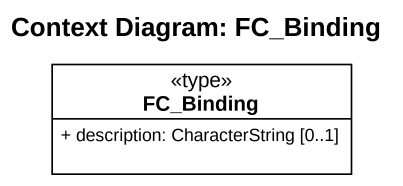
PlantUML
@startuml
title Context Diagram: FC_Binding
hide circle
hide empty members
skinparam classAttributeIconSize 0
class FC_Binding <<type>> {
  + description: CharacterString [0..1]
}
@enduml
